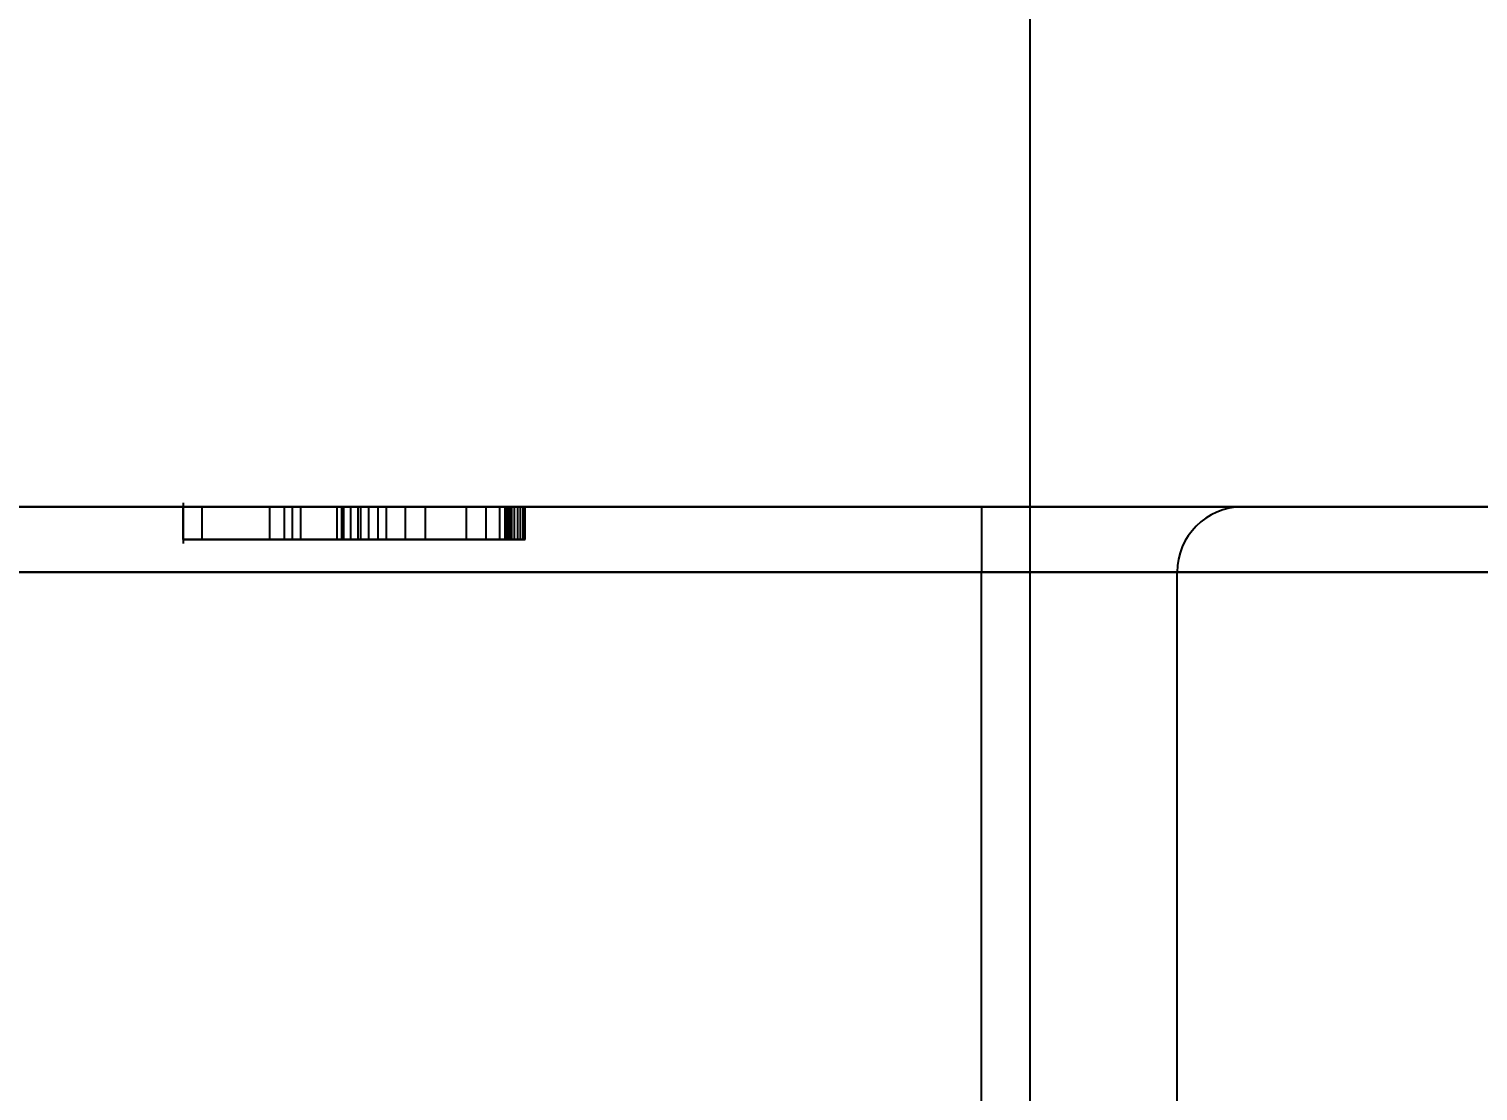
# Model space of a CAD drawing. Header units: millimetres. Extents: x 2 to 292, y 3 to 207.
# Drawn here: x 129.41 to 140.51, y 123.46 to 131.6 of the extents above; entities that cross this region are included whole.
import ezdxf

# ---------------------------------------------------------------- set-up
doc = ezdxf.new("R2010")
doc.units = ezdxf.units.MM
doc.layers.add('图框', color=7, linetype='Continuous')
doc.styles.add('SLDTEXTSTYLE2', font='TXT', dxfattribs={"width": 0.7})
doc.dimstyles.new('SLDDIMSTYLE2', dxfattribs={"dimtxt": 3.5, "dimasz": 4.08, "dimexe": 0, "dimexo": 0.0625, "dimgap": 0.875, "dimtad": 0, "dimtih": 1, "dimtoh": 1, "dimlfac": 2, "dimrnd": 1e-09, "dimzin": 12, "dimdsep": 46, "dimtxsty": 'SLDTEXTSTYLE2', "dimsah": 1, "dimcen": 0.09, "dimadec": 0, "dimazin": 3, "dimtfac": 1, "dimtofl": 0, "dimtmove": 0, "dimatfit": 3, "dimfxl": 0, "dimfrac": 2, "dimtolj": 1, "dimtzin": 12, "dimarcsym": 0})

# ---------------------------------------------------------------- blocks, each defined once
blk = doc.blocks.new('_D_10')
at = {"layer": '图框'}
for p, q in [((137.083, 113.44), (137.083, 142.871)), ((126.583, 141.855), (137.083, 141.855))]:
    blk.add_line(p, q, dxfattribs=at)
blk.add_solid([(137.083, 141.855), (133.003, 142.363), (133.003, 141.347)], dxfattribs=at)
at = {"layer": '图框', "insert": (134.737, 142.871), "char_height": 3.5, "attachment_point": 1, "rotation": 90, "style": 'SLDTEXTSTYLE2'}
blk.add_mtext('178', dxfattribs=at)
blk = doc.blocks.new('_D_11')
at = {"layer": '图框'}
for p, q in [((144.083, 113.44), (144.083, 142.871)), ((137.083, 141.855), (144.083, 141.855))]:
    blk.add_line(p, q, dxfattribs=at)
blk.add_solid([(144.083, 141.855), (140.003, 142.363), (140.003, 141.347)], dxfattribs=at)
at = {"layer": '图框', "insert": (141.737, 142.871), "char_height": 3.5, "attachment_point": 1, "rotation": 90, "style": 'SLDTEXTSTYLE2'}
blk.add_mtext('192', dxfattribs=at)
blk = doc.blocks.new('_D_12')
at = {"layer": '图框'}
for p, q in [((154.583, 113.44), (154.583, 142.871)), ((144.083, 141.855), (154.583, 141.855))]:
    blk.add_line(p, q, dxfattribs=at)
blk.add_solid([(154.583, 141.855), (150.503, 142.363), (150.503, 141.347)], dxfattribs=at)
at = {"layer": '图框', "insert": (152.237, 142.871), "char_height": 3.5, "attachment_point": 1, "rotation": 90, "style": 'SLDTEXTSTYLE2'}
blk.add_mtext('213', dxfattribs=at)
blk = doc.blocks.new('_D_13')
at = {"layer": '图框'}
for p, q in [((161.583, 113.44), (161.583, 142.871)), ((154.583, 141.855), (161.583, 141.855))]:
    blk.add_line(p, q, dxfattribs=at)
blk.add_solid([(161.583, 141.855), (157.503, 142.363), (157.503, 141.347)], dxfattribs=at)
at = {"layer": '图框', "insert": (159.237, 142.871), "char_height": 3.5, "attachment_point": 1, "rotation": 90, "style": 'SLDTEXTSTYLE2'}
blk.add_mtext('227', dxfattribs=at)
blk = doc.blocks.new('_D_14')
at = {"layer": '图框'}
for p, q in [((172.083, 113.44), (172.083, 142.871)), ((161.583, 141.855), (172.083, 141.855))]:
    blk.add_line(p, q, dxfattribs=at)
blk.add_solid([(172.083, 141.855), (168.003, 142.363), (168.003, 141.347)], dxfattribs=at)
at = {"layer": '图框', "insert": (169.737, 142.871), "char_height": 3.5, "attachment_point": 1, "rotation": 90, "style": 'SLDTEXTSTYLE2'}
blk.add_mtext('248', dxfattribs=at)
blk = doc.blocks.new('_D_15')
at = {"layer": '图框'}
for p, q in [((179.083, 113.44), (179.083, 142.871)), ((172.083, 141.855), (179.083, 141.855))]:
    blk.add_line(p, q, dxfattribs=at)
blk.add_solid([(179.083, 141.855), (175.003, 142.363), (175.003, 141.347)], dxfattribs=at)
at = {"layer": '图框', "insert": (176.737, 142.871), "char_height": 3.5, "attachment_point": 1, "rotation": 90, "style": 'SLDTEXTSTYLE2'}
blk.add_mtext('262', dxfattribs=at)
blk = doc.blocks.new('_D_16')
at = {"layer": '图框'}
for p, q in [((189.583, 113.44), (189.583, 142.871)), ((179.083, 141.855), (189.583, 141.855))]:
    blk.add_line(p, q, dxfattribs=at)
blk.add_solid([(189.583, 141.855), (185.503, 142.363), (185.503, 141.347)], dxfattribs=at)
at = {"layer": '图框', "insert": (187.237, 142.871), "char_height": 3.5, "attachment_point": 1, "rotation": 90, "style": 'SLDTEXTSTYLE2'}
blk.add_mtext('283', dxfattribs=at)
blk = doc.blocks.new('_D_17')
at = {"layer": '图框'}
for p, q in [((198.083, 128.94), (198.083, 142.871)), ((189.583, 141.855), (198.083, 141.855))]:
    blk.add_line(p, q, dxfattribs=at)
blk.add_solid([(198.083, 141.855), (194.003, 142.363), (194.003, 141.347)], dxfattribs=at)
at = {"layer": '图框', "insert": (195.737, 142.871), "char_height": 3.5, "attachment_point": 1, "rotation": 90, "style": 'SLDTEXTSTYLE2'}
blk.add_mtext('300', dxfattribs=at)

msp = doc.modelspace()

# ---------------------------------------------------------------- linework, layer by layer
at = {"color": 7, "linetype": 'Continuous', "lineweight": 25}
for p, q in [((197.58308136, 127.94026728), (48.58308136, 127.94026728)), ((53.29018814, 127.94026728), (197.58308136, 127.94026728)), ((126.95808136, 127.94026728), (136.70808136, 127.94026728)), ((130.5915402, 127.97151728), (130.5915402, 127.65901728)), ((130.59211801, 127.69026728), (130.59211801, 127.94026728)), ((130.73840217, 127.69026728), (130.73840217, 127.94026728)), ((131.25491169, 127.94026728), (131.36868826, 127.94026728)), ((131.25491169, 127.69026728), (131.25491169, 127.94026728)), ((131.36868826, 127.69026728), (131.36868826, 127.94026728)), ((131.4294895, 127.69026728), (131.4294895, 127.94026728)), ((131.49450468, 127.69026728), (131.49450468, 127.94026728)), ((131.76856492, 127.94026728), (131.76856492, 127.69026728)), ((131.80754076, 127.94026728), (131.8761679, 127.94026728)), ((131.80754076, 127.69026728), (131.80754076, 127.94026728)), ((131.8761679, 127.94026728), (131.82379455, 127.94026728)), ((131.82379455, 127.69026728), (131.82379455, 127.94026728)), ((131.93335718, 127.94026728), (131.8761679, 127.94026728)), ((131.8761679, 127.69026728), (131.8761679, 127.94026728)), ((131.93335718, 127.69026728), (131.93335718, 127.94026728)), ((131.95382492, 127.94026728), (132.01462616, 127.94026728)), ((131.95382492, 127.69026728), (131.95382492, 127.94026728)), ((132.01462616, 127.94026728), (132.4492647, 127.94026728)), ((132.01462616, 127.69026728), (132.01462616, 127.94026728)), ((132.91279889, 127.94026728), (132.08746724, 127.94026728)), ((132.08746724, 127.69026728), (132.08746724, 127.94026728)), ((132.14887047, 127.69026728), (132.14887047, 127.94026728)), ((132.29515464, 127.69026728), (132.29515464, 127.94026728)), ((132.4492647, 127.94026728), (132.76230078, 127.94026728)), ((132.4492647, 127.69026728), (132.4492647, 127.94026728)), ((132.76230078, 127.69026728), (132.76230078, 127.94026728)), ((133.01814757, 127.94026728), (132.91279889, 127.94026728)), ((132.91279889, 127.69026728), (132.91279889, 127.94026728)), ((133.01814757, 127.69026728), (133.01814757, 127.94026728)), ((133.09159065, 127.94026728), (133.05908305, 127.94026728)), ((133.05908305, 127.69026728), (133.05908305, 127.94026728)), ((133.06690896, 127.94026728), (133.0711229, 127.94026728)), ((133.06690896, 127.69026728), (133.06690896, 127.94026728)), ((133.0711229, 127.94026728), (133.0952026, 127.94026728)), ((133.0711229, 127.94026728), (133.19693932, 127.94026728)), ((133.0711229, 127.69026728), (133.0711229, 127.94026728)), ((133.20115327, 127.94026728), (133.08316275, 127.94026728)), ((133.08316275, 127.69026728), (133.08316275, 127.94026728)), ((133.09159065, 127.69026728), (133.09159065, 127.94026728)), ((133.0952026, 127.94026728), (133.1114564, 127.94026728)), ((133.0952026, 127.69026728), (133.0952026, 127.94026728)), ((133.1114564, 127.69026728), (133.1114564, 127.94026728)), ((133.13192414, 127.94026728), (133.15660583, 127.94026728)), ((133.13192414, 127.69026728), (133.13192414, 127.94026728)), ((133.15660583, 127.69026728), (133.15660583, 127.94026728)), ((133.17647158, 127.94026728), (133.20115327, 127.94026728)), ((133.17647158, 127.69026728), (133.17647158, 127.94026728)), ((133.19693932, 127.94026728), (133.21319312, 127.94026728)), ((133.19693932, 127.69026728), (133.19693932, 127.94026728)), ((133.20115327, 127.69026728), (133.20115327, 127.94026728)), ((133.21319312, 127.69026728), (133.21319312, 127.94026728)), ((138.70808136, 127.94026728), (136.70808136, 127.94026728)), ((136.70808136, 127.94026728), (138.70808136, 127.94026728)), ((136.70808136, 127.94026728), (136.70808136, 127.44026728)), ((136.70808136, 127.94026728), (136.70808136, 127.44026728)), ((131.25491169, 127.69026728), (131.36868826, 127.69026728)), ((131.80754076, 127.69026728), (131.8761679, 127.69026728)), ((131.8761679, 127.69026728), (131.82379455, 127.69026728)), ((131.93335718, 127.69026728), (131.8761679, 127.69026728)), ((131.95382492, 127.69026728), (132.01462616, 127.69026728)), ((132.01462616, 127.69026728), (132.4492647, 127.69026728)), ((132.91279889, 127.69026728), (132.08746724, 127.69026728)), ((132.4492647, 127.69026728), (132.76230078, 127.69026728)), ((133.01814757, 127.69026728), (132.91279889, 127.69026728)), ((133.09159065, 127.69026728), (133.05908305, 127.69026728)), ((133.06690896, 127.69026728), (133.0711229, 127.69026728)), ((133.0711229, 127.69026728), (133.0952026, 127.69026728)), ((133.0711229, 127.69026728), (133.19693932, 127.69026728)), ((133.20115327, 127.69026728), (133.08316275, 127.69026728)), ((133.0952026, 127.69026728), (133.1114564, 127.69026728)), ((133.13192414, 127.69026728), (133.15660583, 127.69026728)), ((133.17647158, 127.69026728), (133.20115327, 127.69026728)), ((133.19693932, 127.69026728), (133.21319312, 127.69026728)), ((48.58308136, 127.44026728), (197.58308136, 127.44026728)), ((197.58308136, 127.44026728), (53.29018814, 127.44026728)), ((136.70808136, 127.44026728), (126.95808136, 127.44026728)), ((136.70808136, 117.94026728), (136.70808136, 127.44026728)), ((138.20808136, 127.44026728), (136.70808136, 127.44026728)), ((136.70808136, 127.44026728), (138.20808136, 127.44026728)), ((138.20808136, 117.94026728), (138.20808136, 127.44026728))]:
    msp.add_line(p, q, dxfattribs=at)
msp.add_arc((138.70808136, 127.44026728), 0.5, 90, 180, dxfattribs=at)
msp.add_arc((138.70808136, 127.44026728), 0.5, 90, 180, dxfattribs=at)
for points, knots in [([(130.59211801, 127.94026728), (130.59153753, 127.94026728), (130.59046032, 127.94026728), (130.60050636, 127.94026728), (130.62333893, 127.94026728), (130.66043187, 127.94026728), (130.71207769, 127.94026728), (130.77597373, 127.94026728), (130.84410633, 127.94026728), (130.91556216, 127.94026728), (130.99293214, 127.94026728), (131.07704058, 127.94026728), (131.16597517, 127.94026728), (131.22579077, 127.94026728), (131.25491169, 127.94026728)], [0, 0, 0, 0, 0.0865417693, 0.1605987506, 0.2307146666, 0.307420916, 0.3893659781, 0.476968609, 0.5622260047, 0.6392929336, 0.7188062294, 0.8118598995, 0.9084049586, 1, 1, 1, 1]), ([(131.4294895, 127.94026728), (131.40520866, 127.94026728), (131.35823973, 127.94026728), (131.29034902, 127.94026728), (131.22733978, 127.94026728), (131.15133326, 127.94026728), (131.06419295, 127.94026728), (130.96756408, 127.94026728), (130.87850921, 127.94026728), (130.79858326, 127.94026728), (130.72819895, 127.94026728), (130.67222453, 127.94026728), (130.63152614, 127.94026728), (130.60590483, 127.94026728), (130.59445631, 127.94026728), (130.59292871, 127.94026728), (130.59211801, 127.94026728)], [0, 0, 0, 0, 0.0681109916, 0.1317540665, 0.1904644394, 0.2453689233, 0.346155293, 0.4371389155, 0.5239669221, 0.6100173024, 0.6916167865, 0.7620362711, 0.8235667501, 0.8789587736, 0.935763273, 1, 1, 1, 1]), ([(130.73840217, 127.94026728), (130.73838131, 127.94026728), (130.73833916, 127.94026728), (130.75114112, 127.94026728), (130.7681103, 127.94026728), (130.78961175, 127.94026728), (130.8165401, 127.94026728), (130.85082986, 127.94026728), (130.88891815, 127.94026728), (130.93068705, 127.94026728), (130.97565888, 127.94026728), (131.0404177, 127.94026728), (131.12832732, 127.94026728), (131.24128471, 127.94026728), (131.36470989, 127.94026728), (131.45014408, 127.94026728), (131.49450468, 127.94026728)], [0, 0, 0, 0, 0.060678161, 0.1225887784, 0.1562841741, 0.1943439396, 0.2377476632, 0.2865569104, 0.3385026448, 0.3900509551, 0.4420202033, 0.4952973018, 0.6068936586, 0.7283841354, 0.8589669509, 1, 1, 1, 1]), ([(131.36868826, 127.94026728), (131.34600007, 127.94026728), (131.30113453, 127.94026728), (131.23390721, 127.94026728), (131.16583756, 127.94026728), (131.09690767, 127.94026728), (131.03179904, 127.94026728), (130.97188054, 127.94026728), (130.91725848, 127.94026728), (130.86262343, 127.94026728), (130.81140007, 127.94026728), (130.77704491, 127.94026728), (130.75727893, 127.94026728), (130.74537435, 127.94026728), (130.74003235, 127.94026728), (130.73896265, 127.94026728), (130.73840217, 127.94026728)], [0, 0, 0, 0, 0.07990454043, 0.15800992675, 0.23758158848, 0.32317016103, 0.40670524737, 0.47746872928, 0.54814802739, 0.62872959295, 0.71439638547, 0.79879120375, 0.84327799436, 0.89097774215, 0.94287674079, 1, 1, 1, 1]), ([(132.29515464, 127.94026728), (132.29406706, 127.94026728), (132.29201133, 127.94026728), (132.28431062, 127.94026728), (132.27315283, 127.94026728), (132.25180996, 127.94026728), (132.2124137, 127.94026728), (132.16520735, 127.94026728), (132.11855, 127.94026728), (132.07901279, 127.94026728), (132.03386575, 127.94026728), (131.98538261, 127.94026728), (131.93178838, 127.94026728), (131.87323456, 127.94026728), (131.8096932, 127.94026728), (131.71578853, 127.94026728), (131.58850182, 127.94026728), (131.48390238, 127.94026728), (131.4294895, 127.94026728)], [0, 0, 0, 0, 0.0461064075, 0.0871501075, 0.1230445437, 0.1549820523, 0.2215213266, 0.2986295967, 0.3411617442, 0.3853786663, 0.4316807007, 0.4802404757, 0.5325926001, 0.5883266086, 0.6477097176, 0.7115103401, 0.8499269954, 1, 1, 1, 1]), ([(131.49450468, 127.94026728), (131.5204104, 127.94026728), (131.56988997, 127.94026728), (131.64048576, 127.94026728), (131.70422381, 127.94026728), (131.77859441, 127.94026728), (131.86366445, 127.94026728), (131.94259198, 127.94026728), (131.99964786, 127.94026728), (132.03693989, 127.94026728), (132.06917767, 127.94026728), (132.09635921, 127.94026728), (132.11839363, 127.94026728), (132.13384376, 127.94026728), (132.145534, 127.94026728), (132.14774749, 127.94026728), (132.14887047, 127.94026728)], [0, 0, 0, 0, 0.0959611136, 0.1832844312, 0.2626684621, 0.3335916871, 0.4627218057, 0.5876336494, 0.6467698783, 0.70175692, 0.7543510611, 0.8054082261, 0.8548360983, 0.9027059466, 0.9506390882, 1, 1, 1, 1]), ([(131.82379455, 127.94026728), (131.81659575, 127.94026728), (131.80395778, 127.94026728), (131.78718408, 127.94026728), (131.77687121, 127.94026728), (131.76798003, 127.94026728), (131.76917973, 127.94026728), (131.77671465, 127.94026728), (131.79009112, 127.94026728), (131.8010949, 127.94026728), (131.80754076, 127.94026728)], [0, 0, 0, 0, 0.1784363359, 0.3132569115, 0.4082690084, 0.4569168871, 0.4964324368, 0.5938534947, 0.7620848855, 1, 1, 1, 1]), ([(131.8761679, 127.94026728), (131.88283179, 127.94026728), (131.89317617, 127.94026728), (131.912769, 127.94026728), (131.93346611, 127.94026728), (131.94595349, 127.94026728), (131.95382492, 127.94026728)], [0, 0, 0, 0, 0.3257790938, 0.5057075932, 0.688422248, 1, 1, 1, 1]), ([(132.14887047, 127.94026728), (132.14844531, 127.94026728), (132.14761882, 127.94026728), (132.14010542, 127.94026728), (132.12830036, 127.94026728), (132.1057611, 127.94026728), (132.07212016, 127.94026728), (132.02771812, 127.94026728), (131.98139688, 127.94026728), (131.94867457, 127.94026728), (131.93335718, 127.94026728)], [0, 0, 0, 0, 0.10498978642, 0.20409044269, 0.30032618549, 0.39409636648, 0.57136942244, 0.73110604982, 0.8741300884, 1, 1, 1, 1]), ([(132.08746724, 127.94026728), (132.10612349, 127.94026728), (132.14065289, 127.94026728), (132.19073541, 127.94026728), (132.23202793, 127.94026728), (132.25913438, 127.94026728), (132.27866438, 127.94026728), (132.28724081, 127.94026728), (132.29469214, 127.94026728), (132.2949959, 127.94026728), (132.29515464, 127.94026728)], [0, 0, 0, 0, 0.1636775995, 0.3029381935, 0.4386702611, 0.5970699481, 0.6859333532, 0.781953491, 0.8860547155, 1, 1, 1, 1]), ([(132.76230078, 127.94026728), (132.77393931, 127.94026728), (132.79902235, 127.94026728), (132.839155, 127.94026728), (132.8845059, 127.94026728), (132.93246128, 127.94026728), (132.97843098, 127.94026728), (133.01734215, 127.94026728), (133.04728644, 127.94026728), (133.06410402, 127.94026728), (133.0711229, 127.94026728)], [0, 0, 0, 0, 0.11301639047, 0.24356980706, 0.38971169129, 0.55339060164, 0.70927527815, 0.83599151928, 0.93155038355, 1, 1, 1, 1]), ([(133.08316275, 127.94026728), (133.07725507, 127.94026728), (133.06707319, 127.94026728), (133.04963487, 127.94026728), (133.03688919, 127.94026728), (133.02565181, 127.94026728), (133.01798426, 127.94026728), (133.01808685, 127.94026728), (133.01814757, 127.94026728)], [0, 0, 0, 0, 0.2428527749, 0.4185562657, 0.5627413385, 0.6822232967, 0.8119107666, 1, 1, 1, 1]), ([(133.05908305, 127.94026728), (133.0600812, 127.94026728), (133.06181062, 127.94026728), (133.06539382, 127.94026728), (133.06690896, 127.94026728)], [0, 0, 0, 0, 0.577156903, 1, 1, 1, 1]), ([(133.21319312, 127.94026728), (133.19813554, 127.94026728), (133.17281874, 127.94026728), (133.13900727, 127.94026728), (133.11358947, 127.94026728), (133.0992327, 127.94026728), (133.09159065, 127.94026728)], [0, 0, 0, 0, 0.34482037, 0.5797578424, 0.7763067281, 1, 1, 1, 1]), ([(133.1114564, 127.94026728), (133.11348388, 127.94026728), (133.11774496, 127.94026728), (133.12704776, 127.94026728), (133.13192414, 127.94026728)], [0, 0, 0, 0, 0.4758157777, 1, 1, 1, 1]), ([(133.15660583, 127.94026728), (133.15892751, 127.94026728), (133.16300083, 127.94026728), (133.16940626, 127.94026728), (133.17350168, 127.94026728), (133.17567042, 127.94026728), (133.17647158, 127.94026728)], [0, 0, 0, 0, 0.3800052952, 0.666709348, 0.8768774777, 1, 1, 1, 1]), ([(130.59211801, 127.69026728), (130.59153753, 127.69026728), (130.59046032, 127.69026728), (130.60050636, 127.69026728), (130.62333893, 127.69026728), (130.66043187, 127.69026728), (130.71207769, 127.69026728), (130.77597373, 127.69026728), (130.84410633, 127.69026728), (130.91556216, 127.69026728), (130.99293214, 127.69026728), (131.07704058, 127.69026728), (131.16597517, 127.69026728), (131.22579077, 127.69026728), (131.25491169, 127.69026728)], [0, 0, 0, 0, 0.0865417693, 0.1605987506, 0.2307146666, 0.307420916, 0.3893659781, 0.476968609, 0.5622260047, 0.6392929336, 0.7188062294, 0.8118598995, 0.9084049586, 1, 1, 1, 1]), ([(131.4294895, 127.69026728), (131.40520866, 127.69026728), (131.35823973, 127.69026728), (131.29034902, 127.69026728), (131.22733978, 127.69026728), (131.15133326, 127.69026728), (131.06419295, 127.69026728), (130.96756408, 127.69026728), (130.87850921, 127.69026728), (130.79858326, 127.69026728), (130.72819895, 127.69026728), (130.67222453, 127.69026728), (130.63152614, 127.69026728), (130.60590483, 127.69026728), (130.59445631, 127.69026728), (130.59292871, 127.69026728), (130.59211801, 127.69026728)], [0, 0, 0, 0, 0.0681109916, 0.1317540665, 0.1904644394, 0.2453689233, 0.346155293, 0.4371389155, 0.5239669221, 0.6100173024, 0.6916167865, 0.7620362711, 0.8235667501, 0.8789587736, 0.935763273, 1, 1, 1, 1]), ([(130.73840217, 127.69026728), (130.73838131, 127.69026728), (130.73833916, 127.69026728), (130.75114112, 127.69026728), (130.7681103, 127.69026728), (130.78961175, 127.69026728), (130.8165401, 127.69026728), (130.85082986, 127.69026728), (130.88891815, 127.69026728), (130.93068705, 127.69026728), (130.97565888, 127.69026728), (131.0404177, 127.69026728), (131.12832732, 127.69026728), (131.24128471, 127.69026728), (131.36470989, 127.69026728), (131.45014408, 127.69026728), (131.49450468, 127.69026728)], [0, 0, 0, 0, 0.060678161, 0.1225887784, 0.1562841741, 0.1943439396, 0.2377476632, 0.2865569104, 0.3385026448, 0.3900509551, 0.4420202033, 0.4952973018, 0.6068936586, 0.7283841354, 0.8589669509, 1, 1, 1, 1]), ([(131.36868826, 127.69026728), (131.34600007, 127.69026728), (131.30113453, 127.69026728), (131.23390721, 127.69026728), (131.16583756, 127.69026728), (131.09690767, 127.69026728), (131.03179904, 127.69026728), (130.97188054, 127.69026728), (130.91725848, 127.69026728), (130.86262343, 127.69026728), (130.81140007, 127.69026728), (130.77704491, 127.69026728), (130.75727893, 127.69026728), (130.74537435, 127.69026728), (130.74003235, 127.69026728), (130.73896265, 127.69026728), (130.73840217, 127.69026728)], [0, 0, 0, 0, 0.07990454043, 0.15800992675, 0.23758158848, 0.32317016103, 0.40670524737, 0.47746872928, 0.54814802739, 0.62872959295, 0.71439638547, 0.79879120375, 0.84327799436, 0.89097774215, 0.94287674079, 1, 1, 1, 1]), ([(132.29515464, 127.69026728), (132.29406706, 127.69026728), (132.29201133, 127.69026728), (132.28431062, 127.69026728), (132.27315283, 127.69026728), (132.25180996, 127.69026728), (132.2124137, 127.69026728), (132.16520735, 127.69026728), (132.11855, 127.69026728), (132.07901279, 127.69026728), (132.03386575, 127.69026728), (131.98538261, 127.69026728), (131.93178838, 127.69026728), (131.87323456, 127.69026728), (131.8096932, 127.69026728), (131.71578853, 127.69026728), (131.58850182, 127.69026728), (131.48390238, 127.69026728), (131.4294895, 127.69026728)], [0, 0, 0, 0, 0.0461064075, 0.0871501075, 0.1230445437, 0.1549820523, 0.2215213266, 0.2986295967, 0.3411617442, 0.3853786663, 0.4316807007, 0.4802404757, 0.5325926001, 0.5883266086, 0.6477097176, 0.7115103401, 0.8499269954, 1, 1, 1, 1]), ([(131.49450468, 127.69026728), (131.5204104, 127.69026728), (131.56988997, 127.69026728), (131.64048576, 127.69026728), (131.70422381, 127.69026728), (131.77859441, 127.69026728), (131.86366445, 127.69026728), (131.94259198, 127.69026728), (131.99964786, 127.69026728), (132.03693989, 127.69026728), (132.06917767, 127.69026728), (132.09635921, 127.69026728), (132.11839363, 127.69026728), (132.13384376, 127.69026728), (132.145534, 127.69026728), (132.14774749, 127.69026728), (132.14887047, 127.69026728)], [0, 0, 0, 0, 0.0959611136, 0.1832844312, 0.2626684621, 0.3335916871, 0.4627218057, 0.5876336494, 0.6467698783, 0.70175692, 0.7543510611, 0.8054082261, 0.8548360983, 0.9027059466, 0.9506390882, 1, 1, 1, 1]), ([(131.82379455, 127.69026728), (131.81659575, 127.69026728), (131.80395778, 127.69026728), (131.78718408, 127.69026728), (131.77687121, 127.69026728), (131.76798003, 127.69026728), (131.76917973, 127.69026728), (131.77671465, 127.69026728), (131.79009112, 127.69026728), (131.8010949, 127.69026728), (131.80754076, 127.69026728)], [0, 0, 0, 0, 0.1784363359, 0.3132569115, 0.4082690084, 0.4569168871, 0.4964324368, 0.5938534947, 0.7620848855, 1, 1, 1, 1]), ([(131.8761679, 127.69026728), (131.88283179, 127.69026728), (131.89317617, 127.69026728), (131.912769, 127.69026728), (131.93346611, 127.69026728), (131.94595349, 127.69026728), (131.95382492, 127.69026728)], [0, 0, 0, 0, 0.3257790938, 0.5057075932, 0.688422248, 1, 1, 1, 1]), ([(132.14887047, 127.69026728), (132.14844531, 127.69026728), (132.14761882, 127.69026728), (132.14010542, 127.69026728), (132.12830036, 127.69026728), (132.1057611, 127.69026728), (132.07212016, 127.69026728), (132.02771812, 127.69026728), (131.98139688, 127.69026728), (131.94867457, 127.69026728), (131.93335718, 127.69026728)], [0, 0, 0, 0, 0.10498978642, 0.20409044269, 0.30032618549, 0.39409636648, 0.57136942244, 0.73110604982, 0.8741300884, 1, 1, 1, 1]), ([(132.08746724, 127.69026728), (132.10612349, 127.69026728), (132.14065289, 127.69026728), (132.19073541, 127.69026728), (132.23202793, 127.69026728), (132.25913438, 127.69026728), (132.27866438, 127.69026728), (132.28724081, 127.69026728), (132.29469214, 127.69026728), (132.2949959, 127.69026728), (132.29515464, 127.69026728)], [0, 0, 0, 0, 0.1636775995, 0.3029381935, 0.4386702611, 0.5970699481, 0.6859333532, 0.781953491, 0.8860547155, 1, 1, 1, 1]), ([(132.76230078, 127.69026728), (132.77393931, 127.69026728), (132.79902235, 127.69026728), (132.839155, 127.69026728), (132.8845059, 127.69026728), (132.93246128, 127.69026728), (132.97843098, 127.69026728), (133.01734215, 127.69026728), (133.04728644, 127.69026728), (133.06410402, 127.69026728), (133.0711229, 127.69026728)], [0, 0, 0, 0, 0.11301639047, 0.24356980706, 0.38971169129, 0.55339060164, 0.70927527815, 0.83599151928, 0.93155038355, 1, 1, 1, 1]), ([(133.08316275, 127.69026728), (133.07725507, 127.69026728), (133.06707319, 127.69026728), (133.04963487, 127.69026728), (133.03688919, 127.69026728), (133.02565181, 127.69026728), (133.01798426, 127.69026728), (133.01808685, 127.69026728), (133.01814757, 127.69026728)], [0, 0, 0, 0, 0.2428527749, 0.4185562657, 0.5627413385, 0.6822232967, 0.8119107666, 1, 1, 1, 1]), ([(133.05908305, 127.69026728), (133.0600812, 127.69026728), (133.06181062, 127.69026728), (133.06539382, 127.69026728), (133.06690896, 127.69026728)], [0, 0, 0, 0, 0.577156903, 1, 1, 1, 1]), ([(133.21319312, 127.69026728), (133.19813554, 127.69026728), (133.17281874, 127.69026728), (133.13900727, 127.69026728), (133.11358947, 127.69026728), (133.0992327, 127.69026728), (133.09159065, 127.69026728)], [0, 0, 0, 0, 0.34482037, 0.5797578424, 0.7763067281, 1, 1, 1, 1]), ([(133.1114564, 127.69026728), (133.11348388, 127.69026728), (133.11774496, 127.69026728), (133.12704776, 127.69026728), (133.13192414, 127.69026728)], [0, 0, 0, 0, 0.4758157777, 1, 1, 1, 1]), ([(133.15660583, 127.69026728), (133.15892751, 127.69026728), (133.16300083, 127.69026728), (133.16940626, 127.69026728), (133.17350168, 127.69026728), (133.17567042, 127.69026728), (133.17647158, 127.69026728)], [0, 0, 0, 0, 0.3800052952, 0.666709348, 0.8768774777, 1, 1, 1, 1])]:
    msp.add_open_spline(points, degree=3, knots=knots, dxfattribs=at)

# ---------------------------------------------------------------- dimensions: what is measured, and where the dimension line sits
at = {"layer": '图框'}
for feature_location, offset, picture, middle in [((137.08308136, 111.94026728), (0, 30.93106742), '_D_10', (137.08308136, 145.17064021)), ((144.08308136, 111.94026728), (0, 30.93106742), '_D_11', (144.08308136, 145.17307096)), ((154.58308136, 111.94026728), (0, 30.93106742), '_D_12', (154.58308136, 145.17550125)), ((161.58308136, 111.94026728), (0, 30.93106742), '_D_13', (161.58308136, 145.17307073)), ((172.08308136, 111.94026728), (0, 30.93106742), '_D_14', (172.08308136, 145.17307073)), ((179.08308136, 111.94026728), (0, 30.93106742), '_D_15', (179.08308136, 145.17307096)), ((189.58308136, 111.94026728), (0, 30.93106742), '_D_16', (189.58308136, 145.17307096)), ((198.08308136, 127.44026728), (0, 15.43106742), '_D_17', (198.08308136, 145.17550125))]:
    dim = msp.add_ordinate_dim(feature_location=feature_location, offset=offset, dtype=1, origin=(48.08308136, 127.44026728), dimstyle='SLDDIMSTYLE2', dxfattribs=at)
    dim.commit()
    dim.dimension.update_dxf_attribs({"geometry": picture, "text_midpoint": middle})

doc.saveas('drawing.dxf')
